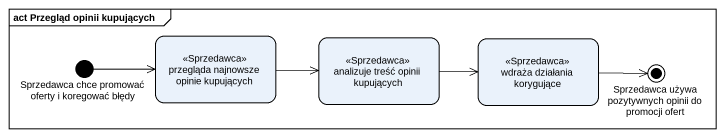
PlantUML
@startuml
mainframe act Przegląd opinii kupujących
hide empty description
state "przegląda najnowsze opinie kupujących" as przegląda_najnowsze_opinie <<Sprzedawca>>
state "analizuje treść opinii kupujących" as analizuje_treść_opinii <<Sprzedawca>>
state "wdraża działania korygujące" as wdraża_działania_korygujące <<Sprzedawca>>
state "Sprzedawca chce promować oferty i koregować błędy" as Sprzedawca_chce_promować <<start>>
state "Sprzedawca używa pozytywnych opinii do promocji ofert" as Sprzedawca_używa <<end>>
przegląda_najnowsze_opinie -right-> analizuje_treść_opinii
analizuje_treść_opinii -right-> wdraża_działania_korygujące
wdraża_działania_korygujące -right-> Sprzedawca_używa
Sprzedawca_chce_promować -right-> przegląda_najnowsze_opinie
@enduml
